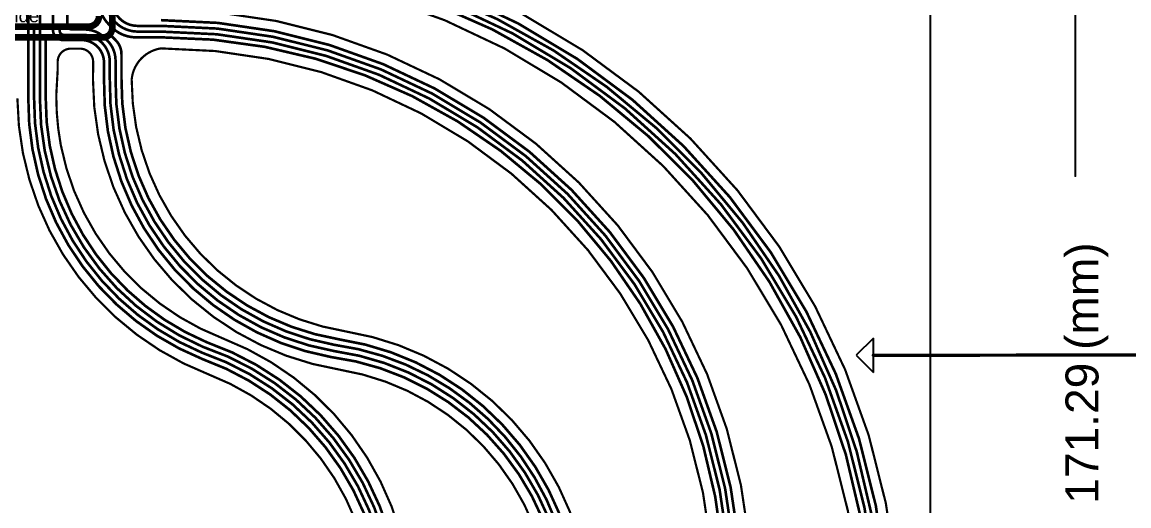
# Model space of a CAD drawing. Header units: inches. Extents: x -17 to 443, y -40 to 218.
# Drawn here: x 103.5 to 231.3, y 63.6 to 119.4 of the extents above; entities that cross this region are included whole.
import ezdxf

# ---------------------------------------------------------------- set-up
doc = ezdxf.new("R2010")
doc.units = ezdxf.units.IN
for name, color, linetype in [('Board Outline', 216, 'Continuous'), ('Bottom Layer', 5, 'Continuous'), ('Dimension', 6, 'Continuous'), ('Drill Drawing', 1, 'Continuous'), ('Fabrication', 76, 'Continuous'), ('Top Layer', 1, 'Continuous'), ('Via Holes', 16, 'Continuous')]:
    doc.layers.add(name, color=color, linetype=linetype)
doc.styles.add('Arial', font='', dxfattribs={"height": 0.2})
doc.styles.get('Arial').set_extended_font_data('Arial')

msp = doc.modelspace()

# ---------------------------------------------------------------- hatches: boundary and pattern name
at = {"layer": 'Bottom Layer'}
h = msp.add_hatch(color=5, dxfattribs=at)
edge = h.paths.add_edge_path()
edge.add_arc((104.86977756, 118.88987144), 0.2999994, 0, 360)
h = msp.add_hatch(color=5, dxfattribs=at)
edge = h.paths.add_edge_path()
edge.add_arc((107.83850924, 118.88987144), 0.2999994, 0, 360)
h = msp.add_hatch(color=5, dxfattribs=at)
edge = h.paths.add_edge_path()
edge.add_arc((106.21358234, 117.63526384), 0.2999994, 0, 360)
h = msp.add_hatch(color=5, dxfattribs=at)
edge = h.paths.add_edge_path()
edge.add_arc((113.61346594, 117.99871752), 0.2999994, 0, 360)
at = {"layer": 'Top Layer'}
h = msp.add_hatch(color=1, dxfattribs=at)
edge = h.paths.add_edge_path()
edge.add_arc((104.86977756, 118.88987144), 0.2999994, 0, 360)
h = msp.add_hatch(color=1, dxfattribs=at)
edge = h.paths.add_edge_path()
edge.add_arc((107.83850924, 118.88987144), 0.2999994, 0, 360)
h = msp.add_hatch(color=1, dxfattribs=at)
edge = h.paths.add_edge_path()
edge.add_arc((106.21358234, 117.63526384), 0.2999994, 0, 360)
h = msp.add_hatch(color=1, dxfattribs=at)
edge = h.paths.add_edge_path()
edge.add_arc((113.61346594, 117.99871752), 0.2999994, 0, 360)
at = {"layer": 'Via Holes'}
h = msp.add_hatch(color=7, dxfattribs=at)
edge = h.paths.add_edge_path()
edge.add_arc((104.86977756, 118.88987144), 0.1499997, 0, 360)
h = msp.add_hatch(color=7, dxfattribs=at)
edge = h.paths.add_edge_path()
edge.add_arc((107.83850924, 118.88987144), 0.1499997, 0, 360)
h = msp.add_hatch(color=7, dxfattribs=at)
edge = h.paths.add_edge_path()
edge.add_arc((106.21358234, 117.63526384), 0.1499997, 0, 360)
h = msp.add_hatch(color=7, dxfattribs=at)
edge = h.paths.add_edge_path()
edge.add_arc((113.61346594, 117.99871752), 0.1499997, 0, 360)

# ---------------------------------------------------------------- linework, layer by layer
at = {"layer": 'Board Outline'}
for points in [[(122.52998862, 130.00344332, 0.127, 0.127, -0.4137830578576681), (204.86466774, 47.83536788, 0.127, 0.127, 0)], [(122.56069468, 125.53344718, 0.127, 0.127, -0.4136722232397825), (200.39467414, 47.82755484, 0.127, 0.127, 0)], [(119.5314729, 120.8434083, 0.127, 0.127, -0.4137590145945721), (187.85119148, 52.65899552, 0.127, 0.127, 0)], [(107.59693492, 114.8399786, 0.127, 0.127, -0.4142135623730951), (109.09693446, 116.33997814, 0.127, 0.127, 0)], [(109.09693446, 116.33998068, 0.127, 0.127, 0), (110.1876511, 116.33998068, 0.127, 0.127, 0)], [(110.1876511, 116.33997814, 0.127, 0.127, -0.4142135623730951), (111.68765064, 114.8399786, 0.127, 0.127, 0)], [(116.1418937, 112.78427532, 0.127, 0.127, -0.3454005329415482), (119.53243302, 116.37340962, 0.127, 0.127, 0)], [(119.53243302, 116.37340708, 0.127, 0.127, -0.4137590145945721), (183.38119788, 52.65109612, 0.127, 0.127, 0)], [(107.4350531, 111.01120546, 0.127, 0.127, 0), (107.59693492, 113.91659716, 0.127, 0.127, 0)], [(107.59693492, 113.91659716, 0.127, 0.127, 0), (107.59693492, 114.8399786, 0.127, 0.127, 0)], [(111.67164864, 112.78258622, 0.127, 0.127, 0), (111.68504714, 113.73202044, 0.127, 0.127, 0)], [(111.68504714, 113.73202044, 0.127, 0.127, 0), (111.68765064, 113.73202044, 0.127, 0.127, 0)], [(111.68765064, 113.73202044, 0.127, 0.127, 0), (111.68765064, 114.8399786, 0.127, 0.127, 0)], [(140.1634865, 79.2909514, 0.127, 0.127, -0.3675955104976865), (111.67189502, 112.78258368, 0.127, 0.127, 0)], [(140.88166134, 83.7028806, 0.127, 0.127, -0.3675955104976865), (116.14189624, 112.78427532, 0.127, 0.127, 0)], [(125.03019952, 78.74299974, 0.127, 0.127, -0.30781316416133), (102.94007352, 110.59862056, 0.127, 0.127, 0)], [(107.43429364, 110.7971368, 0.127, 0.127, 0), (107.4350531, 111.01120546, 0.127, 0.127, 0)], [(107.95818134, 105.1965384, 0.127, 0.127, -0.04666883056267564), (107.43429364, 110.7971368, 0.127, 0.127, 0)], [(126.63263472, 82.9158997, 0.127, 0.127, -0.2584692511603573), (107.95818134, 105.1965384, 0.127, 0.127, 0)], [(140.88166134, 83.70287805999999, 0.127, 0.127, -0.3672062661350266), (169.14183342, 50.52940618, 0.127, 0.127, 0)], [(126.63263472, 82.9158997, 0.127, 0.127, -0.3101947370844533), (148.49798596, 51.17859716, 0.127, 0.127, 0)], [(140.1634865, 79.2909514, 0.127, 0.127, -0.3672062661350266), (164.67183982, 50.52158552, 0.127, 0.127, 0)], [(125.03019698, 78.74299974, 0.127, 0.127, 0), (125.03306464, 78.74189992, 0.127, 0.127, 0)], [(125.03306464, 78.74190245999999, 0.127, 0.127, -0.310195396050759), (144.02799236, 51.17091366, 0.127, 0.127, 0)]]:
    msp.add_lwpolyline(points, format="xyseb", dxfattribs=at)
for points in [[(109.06518446, 116.33998068, 0.0635, 0.0635, 1), (109.12868446, 116.33998068, 0.0635, 0.0635, 1)], [(109.06518446, 116.33997814, 0.0635, 0.0635, 1), (109.12868446, 116.33997814, 0.0635, 0.0635, 1)], [(110.1559011, 116.33998068, 0.0635, 0.0635, 1), (110.2194011, 116.33998068, 0.0635, 0.0635, 1)], [(110.1559011, 116.33997814, 0.0635, 0.0635, 1), (110.2194011, 116.33997814, 0.0635, 0.0635, 1)], [(119.50068302, 116.37340962, 0.0635, 0.0635, 1), (119.56418302, 116.37340962, 0.0635, 0.0635, 1)], [(119.50068302, 116.37340708, 0.0635, 0.0635, 1), (119.56418302, 116.37340708, 0.0635, 0.0635, 1)], [(107.56518492, 114.8399786, 0.0635, 0.0635, 1), (107.62868492, 114.8399786, 0.0635, 0.0635, 1)], [(107.56518492, 114.8399786, 0.0635, 0.0635, 1), (107.62868492, 114.8399786, 0.0635, 0.0635, 1)], [(107.56518492, 113.91659716, 0.0635, 0.0635, 1), (107.62868492, 113.91659716, 0.0635, 0.0635, 1)], [(107.56518492, 113.91659716, 0.0635, 0.0635, 1), (107.62868492, 113.91659716, 0.0635, 0.0635, 1)], [(111.65329714, 113.73202044, 0.0635, 0.0635, 1), (111.71679714, 113.73202044, 0.0635, 0.0635, 1)], [(111.65329714, 113.73202044, 0.0635, 0.0635, 1), (111.71679714, 113.73202044, 0.0635, 0.0635, 1)], [(111.65590064, 114.8399786, 0.0635, 0.0635, 1), (111.71940064, 114.8399786, 0.0635, 0.0635, 1)], [(111.65590064, 114.8399786, 0.0635, 0.0635, 1), (111.71940064, 114.8399786, 0.0635, 0.0635, 1)], [(111.65590064, 113.73202044, 0.0635, 0.0635, 1), (111.71940064, 113.73202044, 0.0635, 0.0635, 1)], [(111.65590064, 113.73202044, 0.0635, 0.0635, 1), (111.71940064, 113.73202044, 0.0635, 0.0635, 1)], [(111.63989864, 112.78258622, 0.0635, 0.0635, 1), (111.70339864, 112.78258622, 0.0635, 0.0635, 1)], [(111.64014502, 112.78258368, 0.0635, 0.0635, 1), (111.70364502, 112.78258368, 0.0635, 0.0635, 1)], [(116.1101437, 112.78427532, 0.0635, 0.0635, 1), (116.1736437, 112.78427532, 0.0635, 0.0635, 1)], [(116.11014624, 112.78427532, 0.0635, 0.0635, 1), (116.17364624, 112.78427532, 0.0635, 0.0635, 1)], [(107.40254364, 110.7971368, 0.0635, 0.0635, 1), (107.46604364, 110.7971368, 0.0635, 0.0635, 1)], [(107.40254364, 110.7971368, 0.0635, 0.0635, 1), (107.46604364, 110.7971368, 0.0635, 0.0635, 1)], [(107.4033031, 111.01120546, 0.0635, 0.0635, 1), (107.4668031, 111.01120546, 0.0635, 0.0635, 1)], [(107.4033031, 111.01120546, 0.0635, 0.0635, 1), (107.4668031, 111.01120546, 0.0635, 0.0635, 1)], [(107.92643134, 105.1965384, 0.0635, 0.0635, 1), (107.98993134, 105.1965384, 0.0635, 0.0635, 1)], [(107.92643134, 105.1965384, 0.0635, 0.0635, 1), (107.98993134, 105.1965384, 0.0635, 0.0635, 1)], [(140.84991134, 83.7028806, 0.0635, 0.0635, 1), (140.91341134, 83.7028806, 0.0635, 0.0635, 1)], [(140.84991134, 83.70287805999999, 0.0635, 0.0635, 1), (140.91341134, 83.70287805999999, 0.0635, 0.0635, 1)], [(126.60088472, 82.9158997, 0.0635, 0.0635, 1), (126.66438472, 82.9158997, 0.0635, 0.0635, 1)], [(126.60088472, 82.9158997, 0.0635, 0.0635, 1), (126.66438472, 82.9158997, 0.0635, 0.0635, 1)], [(140.1317365, 79.2909514, 0.0635, 0.0635, 1), (140.1952365, 79.2909514, 0.0635, 0.0635, 1)], [(140.1317365, 79.2909514, 0.0635, 0.0635, 1), (140.1952365, 79.2909514, 0.0635, 0.0635, 1)], [(124.99844698, 78.74299974, 0.0635, 0.0635, 1), (125.06194698, 78.74299974, 0.0635, 0.0635, 1)], [(124.99844952, 78.74299974, 0.0635, 0.0635, 1), (125.06194952, 78.74299974, 0.0635, 0.0635, 1)], [(125.00131464, 78.74190245999999, 0.0635, 0.0635, 1), (125.06481464, 78.74190245999999, 0.0635, 0.0635, 1)], [(125.00131464, 78.74189992, 0.0635, 0.0635, 1), (125.06481464, 78.74189992, 0.0635, 0.0635, 1)]]:
    msp.add_lwpolyline(points, format="xyseb", close=True, dxfattribs=at)
at = {"layer": 'Bottom Layer'}
for points in [[(122.55846964, 128.80178964, 0.3048, 0.3048, -0.4142135623730951), (203.66689518, 47.79210406, 0.3048, 0.3048, 0)], [(122.55846964, 128.14139218, 0.3048, 0.3048, -0.4142135716234306), (202.98237534, 47.82659217999999, 0.3048, 0.3048, 0)], [(122.55846964, 127.48099218, 0.3048, 0.3048, -0.4142135530473893), (202.33236902, 47.82659217999999, 0.3048, 0.3048, 0)], [(122.55846964, 126.82059218, 0.3048, 0.3048, -0.41421357178314), (201.68237286, 47.82659217999999, 0.3048, 0.3048, 0)], [(107.05559996, 118.4919652, 0.3048, 0.3048, 0), (107.05559996, 124.37520464, 0.3048, 0.3048, 0)], [(104.20165088, 110.59468864, 0.3048, 0.3048, 0), (104.20165088, 123.59077136, 0.3048, 0.3048, 0)], [(113.46196764, 119.18773216, 0.3048, 0.3048, -0.1986851472835693), (112.37929772, 121.7983086, 0.3048, 0.3048, 0)], [(116.83835916, 118.31159218, 0.3048, 0.3048, -0.4142135623730951), (113.20796764, 121.9419837, 0.3048, 0.3048, 0)], [(116.80074938, 118.97199218, 0.3048, 0.3048, -0.4142135623730951), (113.9025281, 121.87021346, 0.3048, 0.3048, 0)], [(105.54453618, 110.5759028, 0.3048, 0.3048, 0), (105.54453618, 120.21947, 0.3048, 0.3048, 0)], [(108.72169772, 119.07647, 0.3048, 0.3048, 0), (108.72169772, 120.21947, 0.3048, 0.3048, 0)], [(104.86977756, 110.6140409, 0.3048, 0.3048, 0), (104.86977756, 118.88987144, 0.3048, 0.3048, 0)], [(107.83850924, 118.38029664, 0.3048, 0.3048, 0), (107.83850924, 118.88987144, 0.3048, 0.3048, 0)], [(109.23955546, 118.55861226, 0.3048, 0.3048, -0.4142135623730951), (108.72169772, 119.07647, 0.3048, 0.3048, 0)], [(113.4619651, 119.18772962, 0.3048, 0.3048, 0), (113.46363388, 119.186071, 0.3048, 0.3048, 0)], [(113.46363388, 119.186071, 0.3048, 0.3048, 0), (113.84380584, 118.80589904, 0.3048, 0.3048, 0)], [(113.84380584, 118.80589904, 0.3048, 0.3048, 0), (113.84500218, 118.80469762, 0.3048, 0.3048, 0)], [(116.62982008, 117.65119218, 0.3048, 0.3048, -0.1989125840889315), (113.84500218, 118.80469762, 0.3048, 0.3048, 0)], [(116.80074938, 118.97199218, 0.3048, 0.3048, 0), (119.5358671, 118.97199218, 0.3048, 0.3048, 0)], [(119.53586964, 119.63239218, 0.3048, 0.3048, -0.4142135512752702), (186.6270715, 52.65259218, 0.3048, 0.3048, 0)], [(119.53586964, 118.97199218, 0.3048, 0.3048, -0.4142135504339568), (185.9770728, 52.65259472, 0.3048, 0.3048, 0)], [(106.21358234, 110.61339066, 0.3048, 0.3048, 0), (106.21358234, 117.63526384, 0.3048, 0.3048, 0)], [(108.21090372, 117.33666144, 0.3048, 0.3048, -0.4142135623730951), (107.05559996, 118.4919652, 0.3048, 0.3048, 0)], [(108.28533588, 117.93347, 0.3048, 0.3048, -0.4142135623730951), (107.83850924, 118.38029664, 0.3048, 0.3048, 0)], [(108.28533588, 117.93347, 0.3048, 0.3048, 0), (110.5219786, 117.93347, 0.3048, 0.3048, 0)], [(109.23955546, 118.55861226, 0.3048, 0.3048, 0), (110.69737322, 118.55861226, 0.3048, 0.3048, 0)], [(110.5219786, 117.93347, 0.3048, 0.3048, -0.4142135623730951), (113.61346594, 114.84198266, 0.3048, 0.3048, 0)], [(110.69737068, 118.55861226, 0.3048, 0.3048, -0.2203095030542427), (113.22606514, 117.38758082, 0.3048, 0.3048, 0)], [(113.61346594, 117.99871752, 0.3048, 0.3048, 0), (114.289713, 117.32247046, 0.3048, 0.3048, 0)], [(116.62982008, 117.65119218, 0.3048, 0.3048, 0), (116.63157776, 117.65119472, 0.3048, 0.3048, 0)], [(116.63157776, 117.65119472, 0.3048, 0.3048, 0), (119.53586964, 117.65119472, 0.3048, 0.3048, 0)], [(116.83835916, 118.31159218, 0.3048, 0.3048, 0), (119.53608808, 118.31159218, 0.3048, 0.3048, 0)], [(119.53586964, 117.65119472, 0.3048, 0.3048, -0.4142135623856228), (184.67707286, 52.65259218, 0.3048, 0.3048, 0)], [(119.53608808, 118.31159218, 0.3048, 0.3048, -0.4142125882663787), (185.32707156, 52.65259218, 0.3048, 0.3048, 0)], [(108.21090372, 117.33666144, 0.3048, 0.3048, 0), (110.34457484, 117.33666144, 0.3048, 0.3048, 0)], [(110.34457484, 117.33666144, 0.3048, 0.3048, -0.4142135623730951), (112.947323, 114.73391328, 0.3048, 0.3048, 0)], [(113.2260626, 117.38757828, 0.3048, 0.3048, 0), (113.22608292, 117.38755796, 0.3048, 0.3048, 0)], [(113.22608292, 117.38755796, 0.3048, 0.3048, 0), (113.30858466, 117.30573948, 0.3048, 0.3048, 0)], [(113.30858466, 117.30573948, 0.3048, 0.3048, -0.2001016006416146), (114.2805182, 114.97169792, 0.3048, 0.3048, 0)], [(114.289713, 117.32247046, 0.3048, 0.3048, -0.0001491256759917556), (114.29068582, 117.32149764, 0.3048, 0.3048, 0)], [(114.29068582, 117.32149764, 0.3048, 0.3048, -0.1987573459761898), (114.96595752, 115.68987276, 0.3048, 0.3048, 0)], [(114.28051566, 114.97169792, 0.3048, 0.3048, 0), (114.2805182, 114.9699377, 0.3048, 0.3048, 0)], [(114.2805182, 112.82914442, 0.3048, 0.3048, 0), (114.2805182, 114.9699377, 0.3048, 0.3048, 0)], [(114.96595752, 112.84736638, 0.3048, 0.3048, 0), (114.96595752, 115.68987276, 0.3048, 0.3048, 0)], [(112.947323, 112.78914704, 0.3048, 0.3048, 0), (112.947323, 114.73391328, 0.3048, 0.3048, 0)], [(113.61346594, 112.86626144, 0.3048, 0.3048, 0), (113.61346594, 114.84198266, 0.3048, 0.3048, 0)], [(139.14867014, 80.75227436, 0.3048, 0.3048, -0.3677962490165181), (112.947323, 112.78914704, 0.3048, 0.3048, 0)], [(139.50761278, 81.44294354, 0.3048, 0.3048, -0.3699431621700549), (113.61346594, 112.86626144, 0.3048, 0.3048, 0)], [(139.51597446, 82.16588596, 0.3048, 0.3048, -0.3671572005448522), (114.2805182, 112.82914442, 0.3048, 0.3048, 0)], [(140.09898574, 82.79083263999999, 0.3048, 0.3048, -0.371241805724684), (114.96595752, 112.84736638, 0.3048, 0.3048, 0)], [(124.32388902, 80.50912016, 0.3048, 0.3048, -0.3090782491753339), (104.20165088, 110.59468864, 0.3048, 0.3048, 0)], [(124.25393742, 81.25671074, 0.3048, 0.3048, -0.305068291575155), (104.86977756, 110.6140409, 0.3048, 0.3048, 0)], [(124.3540058, 81.93275205999998, 0.3048, 0.3048, -0.301999857724485), (105.54453618, 110.5759028, 0.3048, 0.3048, 0)], [(124.82248848, 82.45352064, 0.3048, 0.3048, -0.3034145428593823), (106.21358234, 110.61339066, 0.3048, 0.3048, 0)], [(124.35400326, 81.93275205999998, 0.3048, 0.3048, -0.3188267449438839), (146.61976772, 51.30531776, 0.3048, 0.3048, 0)], [(124.82253928, 82.45349778, 0.3048, 0.3048, -0.3163333603714807), (147.27886216, 51.24294551999999, 0.3048, 0.3048, 0)], [(139.51599224, 82.16588088, 0.3048, 0.3048, -0.181482916414052), (159.30433468, 71.50222681999999, 0.3048, 0.3048, 0)], [(140.09898066, 82.79082756, 0.3048, 0.3048, -0.3704353934882048), (167.92176982, 50.50357946, 0.3048, 0.3048, 0)], [(124.25393488, 81.25671074, 0.3048, 0.3048, -0.317468337597029), (145.96977156, 51.25509688, 0.3048, 0.3048, 0)], [(124.32388902, 80.50911761999998, 0.3048, 0.3048, -0.3141437177641939), (145.31977286, 51.1797808, 0.3048, 0.3048, 0)], [(139.14867014, 80.75227181999999, 0.3048, 0.3048, -0.3741910742290574), (165.95727032, 50.61976668, 0.3048, 0.3048, 0)], [(139.5076839, 81.44293084, 0.3048, 0.3048, -0.3734015031230831), (166.62178004, 50.40675212, 0.3048, 0.3048, 0)], [(159.30433214, 71.50222681999999, 0.3048, 0.3048, -0.1814828864471112), (167.25727026, 50.27112373999999, 0.3048, 0.3048, 0)]]:
    msp.add_lwpolyline(points, format="xyseb", dxfattribs=at)
for points in [[(104.79357756, 118.88987144, 0.1524, 0.1524, 1), (104.94597756, 118.88987144, 0.1524, 0.1524, 1)], [(107.76230924, 118.88987144, 0.1524, 0.1524, 1), (107.91470924, 118.88987144, 0.1524, 0.1524, 1)], [(108.64549772, 119.07647, 0.1524, 0.1524, 1), (108.79789772, 119.07647, 0.1524, 0.1524, 1)], [(108.64549772, 119.07647, 0.1524, 0.1524, 1), (108.79789772, 119.07647, 0.1524, 0.1524, 1)], [(113.3857651, 119.18772962, 0.1524, 0.1524, 1), (113.5381651, 119.18772962, 0.1524, 0.1524, 1)], [(113.38576764, 119.18773216, 0.1524, 0.1524, 1), (113.53816764, 119.18773216, 0.1524, 0.1524, 1)], [(113.38743388, 119.186071, 0.1524, 0.1524, 1), (113.53983388, 119.186071, 0.1524, 0.1524, 1)], [(113.38743388, 119.186071, 0.1524, 0.1524, 1), (113.53983388, 119.186071, 0.1524, 0.1524, 1)], [(113.76760584, 118.80589904, 0.1524, 0.1524, 1), (113.92000584, 118.80589904, 0.1524, 0.1524, 1)], [(113.76760584, 118.80589904, 0.1524, 0.1524, 1), (113.92000584, 118.80589904, 0.1524, 0.1524, 1)], [(113.76880218, 118.80469762, 0.1524, 0.1524, 1), (113.92120218, 118.80469762, 0.1524, 0.1524, 1)], [(113.76880218, 118.80469762, 0.1524, 0.1524, 1), (113.92120218, 118.80469762, 0.1524, 0.1524, 1)], [(116.72454938, 118.97199218, 0.1524, 0.1524, 1), (116.87694938, 118.97199218, 0.1524, 0.1524, 1)], [(116.72454938, 118.97199218, 0.1524, 0.1524, 1), (116.87694938, 118.97199218, 0.1524, 0.1524, 1)], [(119.4596671, 118.97199218, 0.1524, 0.1524, 1), (119.6120671, 118.97199218, 0.1524, 0.1524, 1)], [(119.45966964, 118.97199218, 0.1524, 0.1524, 1), (119.61206964, 118.97199218, 0.1524, 0.1524, 1)], [(106.13738234, 117.63526384, 0.1524, 0.1524, 1), (106.28978234, 117.63526384, 0.1524, 0.1524, 1)], [(106.97939996, 118.4919652, 0.1524, 0.1524, 1), (107.13179996, 118.4919652, 0.1524, 0.1524, 1)], [(106.97939996, 118.4919652, 0.1524, 0.1524, 1), (107.13179996, 118.4919652, 0.1524, 0.1524, 1)], [(107.76230924, 118.38029664, 0.1524, 0.1524, 1), (107.91470924, 118.38029664, 0.1524, 0.1524, 1)], [(107.76230924, 118.38029664, 0.1524, 0.1524, 1), (107.91470924, 118.38029664, 0.1524, 0.1524, 1)], [(108.20913588, 117.93347, 0.1524, 0.1524, 1), (108.36153588, 117.93347, 0.1524, 0.1524, 1)], [(108.20913588, 117.93347, 0.1524, 0.1524, 1), (108.36153588, 117.93347, 0.1524, 0.1524, 1)], [(109.16335546, 118.55861226, 0.1524, 0.1524, 1), (109.31575546, 118.55861226, 0.1524, 0.1524, 1)], [(109.16335546, 118.55861226, 0.1524, 0.1524, 1), (109.31575546, 118.55861226, 0.1524, 0.1524, 1)], [(110.4457786, 117.93347, 0.1524, 0.1524, 1), (110.5981786, 117.93347, 0.1524, 0.1524, 1)], [(110.4457786, 117.93347, 0.1524, 0.1524, 1), (110.5981786, 117.93347, 0.1524, 0.1524, 1)], [(110.62117068, 118.55861226, 0.1524, 0.1524, 1), (110.77357068, 118.55861226, 0.1524, 0.1524, 1)], [(110.62117322, 118.55861226, 0.1524, 0.1524, 1), (110.77357322, 118.55861226, 0.1524, 0.1524, 1)], [(113.53726594, 117.99871752, 0.1524, 0.1524, 1), (113.68966594, 117.99871752, 0.1524, 0.1524, 1)], [(116.55362008, 117.65119218, 0.1524, 0.1524, 1), (116.70602008, 117.65119218, 0.1524, 0.1524, 1)], [(116.55362008, 117.65119218, 0.1524, 0.1524, 1), (116.70602008, 117.65119218, 0.1524, 0.1524, 1)], [(116.55537776, 117.65119472, 0.1524, 0.1524, 1), (116.70777776, 117.65119472, 0.1524, 0.1524, 1)], [(116.55537776, 117.65119472, 0.1524, 0.1524, 1), (116.70777776, 117.65119472, 0.1524, 0.1524, 1)], [(116.76215916, 118.31159218, 0.1524, 0.1524, 1), (116.91455916, 118.31159218, 0.1524, 0.1524, 1)], [(116.76215916, 118.31159218, 0.1524, 0.1524, 1), (116.91455916, 118.31159218, 0.1524, 0.1524, 1)], [(119.45966964, 117.65119472, 0.1524, 0.1524, 1), (119.61206964, 117.65119472, 0.1524, 0.1524, 1)], [(119.45966964, 117.65119472, 0.1524, 0.1524, 1), (119.61206964, 117.65119472, 0.1524, 0.1524, 1)], [(119.45988808, 118.31159218, 0.1524, 0.1524, 1), (119.61228808, 118.31159218, 0.1524, 0.1524, 1)], [(119.45988808, 118.31159218, 0.1524, 0.1524, 1), (119.61228808, 118.31159218, 0.1524, 0.1524, 1)], [(108.13470372, 117.33666144, 0.1524, 0.1524, 1), (108.28710372, 117.33666144, 0.1524, 0.1524, 1)], [(108.13470372, 117.33666144, 0.1524, 0.1524, 1), (108.28710372, 117.33666144, 0.1524, 0.1524, 1)], [(110.26837484, 117.33666144, 0.1524, 0.1524, 1), (110.42077484, 117.33666144, 0.1524, 0.1524, 1)], [(110.26837484, 117.33666144, 0.1524, 0.1524, 1), (110.42077484, 117.33666144, 0.1524, 0.1524, 1)], [(113.1498626, 117.38757828, 0.1524, 0.1524, 1), (113.3022626, 117.38757828, 0.1524, 0.1524, 1)], [(113.14986514, 117.38758082, 0.1524, 0.1524, 1), (113.30226514, 117.38758082, 0.1524, 0.1524, 1)], [(113.14988292, 117.38755796, 0.1524, 0.1524, 1), (113.30228292, 117.38755796, 0.1524, 0.1524, 1)], [(113.14988292, 117.38755796, 0.1524, 0.1524, 1), (113.30228292, 117.38755796, 0.1524, 0.1524, 1)], [(113.23238466, 117.30573948, 0.1524, 0.1524, 1), (113.38478466, 117.30573948, 0.1524, 0.1524, 1)], [(113.23238466, 117.30573948, 0.1524, 0.1524, 1), (113.38478466, 117.30573948, 0.1524, 0.1524, 1)], [(114.213513, 117.32247046, 0.1524, 0.1524, 1), (114.365913, 117.32247046, 0.1524, 0.1524, 1)], [(114.213513, 117.32247046, 0.1524, 0.1524, 1), (114.365913, 117.32247046, 0.1524, 0.1524, 1)], [(114.21448582, 117.32149764, 0.1524, 0.1524, 1), (114.36688582, 117.32149764, 0.1524, 0.1524, 1)], [(114.21448582, 117.32149764, 0.1524, 0.1524, 1), (114.36688582, 117.32149764, 0.1524, 0.1524, 1)], [(114.20431566, 114.97169792, 0.1524, 0.1524, 1), (114.35671566, 114.97169792, 0.1524, 0.1524, 1)], [(114.2043182, 114.97169792, 0.1524, 0.1524, 1), (114.3567182, 114.97169792, 0.1524, 0.1524, 1)], [(114.2043182, 114.9699377, 0.1524, 0.1524, 1), (114.3567182, 114.9699377, 0.1524, 0.1524, 1)], [(114.2043182, 114.9699377, 0.1524, 0.1524, 1), (114.3567182, 114.9699377, 0.1524, 0.1524, 1)], [(114.88975752, 115.68987276, 0.1524, 0.1524, 1), (115.04215752, 115.68987276, 0.1524, 0.1524, 1)], [(114.88975752, 115.68987276, 0.1524, 0.1524, 1), (115.04215752, 115.68987276, 0.1524, 0.1524, 1)], [(112.871123, 114.73391328, 0.1524, 0.1524, 1), (113.023523, 114.73391328, 0.1524, 0.1524, 1)], [(112.871123, 114.73391328, 0.1524, 0.1524, 1), (113.023523, 114.73391328, 0.1524, 0.1524, 1)], [(113.53726594, 114.84198266, 0.1524, 0.1524, 1), (113.68966594, 114.84198266, 0.1524, 0.1524, 1)], [(113.53726594, 114.84198266, 0.1524, 0.1524, 1), (113.68966594, 114.84198266, 0.1524, 0.1524, 1)], [(112.871123, 112.78914704, 0.1524, 0.1524, 1), (113.023523, 112.78914704, 0.1524, 0.1524, 1)], [(112.871123, 112.78914704, 0.1524, 0.1524, 1), (113.023523, 112.78914704, 0.1524, 0.1524, 1)], [(113.53726594, 112.86626144, 0.1524, 0.1524, 1), (113.68966594, 112.86626144, 0.1524, 0.1524, 1)], [(113.53726594, 112.86626144, 0.1524, 0.1524, 1), (113.68966594, 112.86626144, 0.1524, 0.1524, 1)], [(114.2043182, 112.82914442, 0.1524, 0.1524, 1), (114.3567182, 112.82914442, 0.1524, 0.1524, 1)], [(114.2043182, 112.82914442, 0.1524, 0.1524, 1), (114.3567182, 112.82914442, 0.1524, 0.1524, 1)], [(114.88975752, 112.84736638, 0.1524, 0.1524, 1), (115.04215752, 112.84736638, 0.1524, 0.1524, 1)], [(114.88975752, 112.84736638, 0.1524, 0.1524, 1), (115.04215752, 112.84736638, 0.1524, 0.1524, 1)], [(104.12545088, 110.59468864, 0.1524, 0.1524, 1), (104.27785088, 110.59468864, 0.1524, 0.1524, 1)], [(104.12545088, 110.59468864, 0.1524, 0.1524, 1), (104.27785088, 110.59468864, 0.1524, 0.1524, 1)], [(104.79357756, 110.6140409, 0.1524, 0.1524, 1), (104.94597756, 110.6140409, 0.1524, 0.1524, 1)], [(104.79357756, 110.6140409, 0.1524, 0.1524, 1), (104.94597756, 110.6140409, 0.1524, 0.1524, 1)], [(105.46833618, 110.5759028, 0.1524, 0.1524, 1), (105.62073618, 110.5759028, 0.1524, 0.1524, 1)], [(105.46833618, 110.5759028, 0.1524, 0.1524, 1), (105.62073618, 110.5759028, 0.1524, 0.1524, 1)], [(106.13738234, 110.61339066, 0.1524, 0.1524, 1), (106.28978234, 110.61339066, 0.1524, 0.1524, 1)], [(106.13738234, 110.61339066, 0.1524, 0.1524, 1), (106.28978234, 110.61339066, 0.1524, 0.1524, 1)], [(124.27780326, 81.93275205999998, 0.1524, 0.1524, 1), (124.43020326, 81.93275205999998, 0.1524, 0.1524, 1)], [(124.2778058, 81.93275205999998, 0.1524, 0.1524, 1), (124.4302058, 81.93275205999998, 0.1524, 0.1524, 1)], [(124.74628848, 82.45352064, 0.1524, 0.1524, 1), (124.89868848, 82.45352064, 0.1524, 0.1524, 1)], [(124.74633928, 82.45349778, 0.1524, 0.1524, 1), (124.89873928, 82.45349778, 0.1524, 0.1524, 1)], [(139.43977446, 82.16588596, 0.1524, 0.1524, 1), (139.59217446, 82.16588596, 0.1524, 0.1524, 1)], [(139.43979224, 82.16588088, 0.1524, 0.1524, 1), (139.59219224, 82.16588088, 0.1524, 0.1524, 1)], [(140.02278066, 82.79082756, 0.1524, 0.1524, 1), (140.17518066, 82.79082756, 0.1524, 0.1524, 1)], [(140.02278574, 82.79083263999999, 0.1524, 0.1524, 1), (140.17518574, 82.79083263999999, 0.1524, 0.1524, 1)], [(124.17773488, 81.25671074, 0.1524, 0.1524, 1), (124.33013488, 81.25671074, 0.1524, 0.1524, 1)], [(124.17773742, 81.25671074, 0.1524, 0.1524, 1), (124.33013742, 81.25671074, 0.1524, 0.1524, 1)], [(124.24768902, 80.50912016, 0.1524, 0.1524, 1), (124.40008902, 80.50912016, 0.1524, 0.1524, 1)], [(124.24768902, 80.50911761999998, 0.1524, 0.1524, 1), (124.40008902, 80.50911761999998, 0.1524, 0.1524, 1)], [(139.07247014, 80.75227436, 0.1524, 0.1524, 1), (139.22487014, 80.75227436, 0.1524, 0.1524, 1)], [(139.07247014, 80.75227181999999, 0.1524, 0.1524, 1), (139.22487014, 80.75227181999999, 0.1524, 0.1524, 1)], [(139.43141278, 81.44294354, 0.1524, 0.1524, 1), (139.58381278, 81.44294354, 0.1524, 0.1524, 1)], [(139.4314839, 81.44293084, 0.1524, 0.1524, 1), (139.5838839, 81.44293084, 0.1524, 0.1524, 1)], [(159.22813214, 71.50222681999999, 0.1524, 0.1524, 1), (159.38053214, 71.50222681999999, 0.1524, 0.1524, 1)], [(159.22813468, 71.50222681999999, 0.1524, 0.1524, 1), (159.38053468, 71.50222681999999, 0.1524, 0.1524, 1)]]:
    msp.add_lwpolyline(points, format="xyseb", close=True, dxfattribs=at)
at = {"layer": 'Dimension'}
for points in [[(208.39596624, 17.12568584, 0.254, 0.254, 0), (208.39596624, 192.48185278, 0.254, 0.254, 0)], [(225.15529772, 101.64819142, 0.254, 0.254, 0), (225.15529772, 168.8858573, 0.254, 0.254, 0)]]:
    msp.add_lwpolyline(points, format="xyseb", dxfattribs=at)
msp.add_lwpolyline([(225.09179772, 101.64819142, 0.127, 0.127, 1), (225.21879772, 101.64819142, 0.127, 0.127, 1)], format="xyseb", close=True, dxfattribs=at)
at = {"layer": 'Drill Drawing'}
for points in [[(104.61577756, 119.14387144, 0.0508, 0.0508, 0), (105.12377756, 119.14387144, 0.0508, 0.0508, 0)], [(104.61577756, 118.63587144, 0.0508, 0.0508, 0), (104.61577756, 119.14387144, 0.0508, 0.0508, 0)], [(105.12377756, 118.63587144, 0.0508, 0.0508, 0), (105.12377756, 119.14387144, 0.0508, 0.0508, 0)], [(107.58450924, 119.14387144, 0.0508, 0.0508, 0), (108.09250924, 119.14387144, 0.0508, 0.0508, 0)], [(107.58450924, 118.63587144, 0.0508, 0.0508, 0), (107.58450924, 119.14387144, 0.0508, 0.0508, 0)], [(108.09250924, 118.63587144, 0.0508, 0.0508, 0), (108.09250924, 119.14387144, 0.0508, 0.0508, 0)], [(104.61577756, 118.63587144, 0.0508, 0.0508, 0), (105.12377756, 118.63587144, 0.0508, 0.0508, 0)], [(105.95958234, 117.88926384, 0.0508, 0.0508, 0), (106.46758234, 117.88926384, 0.0508, 0.0508, 0)], [(105.95958234, 117.38126384, 0.0508, 0.0508, 0), (105.95958234, 117.88926384, 0.0508, 0.0508, 0)], [(106.46758234, 117.38126384, 0.0508, 0.0508, 0), (106.46758234, 117.88926384, 0.0508, 0.0508, 0)], [(107.58450924, 118.63587144, 0.0508, 0.0508, 0), (108.09250924, 118.63587144, 0.0508, 0.0508, 0)], [(113.35946594, 118.25271752, 0.0508, 0.0508, 0), (113.86746594, 118.25271752, 0.0508, 0.0508, 0)], [(113.35946594, 117.74471752, 0.0508, 0.0508, 0), (113.35946594, 118.25271752, 0.0508, 0.0508, 0)], [(113.35946594, 117.74471752, 0.0508, 0.0508, 0), (113.86746594, 117.74471752, 0.0508, 0.0508, 0)], [(113.86746594, 117.74471752, 0.0508, 0.0508, 0), (113.86746594, 118.25271752, 0.0508, 0.0508, 0)], [(105.95958234, 117.38126384, 0.0508, 0.0508, 0), (106.46758234, 117.38126384, 0.0508, 0.0508, 0)]]:
    msp.add_lwpolyline(points, format="xyseb", dxfattribs=at)
for points in [[(104.60307756, 119.14387144, 0.0254, 0.0254, 1), (104.62847756, 119.14387144, 0.0254, 0.0254, 1)], [(104.60307756, 119.14387144, 0.0254, 0.0254, 1), (104.62847756, 119.14387144, 0.0254, 0.0254, 1)], [(105.11107756, 119.14387144, 0.0254, 0.0254, 1), (105.13647756, 119.14387144, 0.0254, 0.0254, 1)], [(105.11107756, 119.14387144, 0.0254, 0.0254, 1), (105.13647756, 119.14387144, 0.0254, 0.0254, 1)], [(107.57180924, 119.14387144, 0.0254, 0.0254, 1), (107.59720924, 119.14387144, 0.0254, 0.0254, 1)], [(107.57180924, 119.14387144, 0.0254, 0.0254, 1), (107.59720924, 119.14387144, 0.0254, 0.0254, 1)], [(108.07980924, 119.14387144, 0.0254, 0.0254, 1), (108.10520924, 119.14387144, 0.0254, 0.0254, 1)], [(108.07980924, 119.14387144, 0.0254, 0.0254, 1), (108.10520924, 119.14387144, 0.0254, 0.0254, 1)], [(104.60307756, 118.63587144, 0.0254, 0.0254, 1), (104.62847756, 118.63587144, 0.0254, 0.0254, 1)], [(104.60307756, 118.63587144, 0.0254, 0.0254, 1), (104.62847756, 118.63587144, 0.0254, 0.0254, 1)], [(105.11107756, 118.63587144, 0.0254, 0.0254, 1), (105.13647756, 118.63587144, 0.0254, 0.0254, 1)], [(105.11107756, 118.63587144, 0.0254, 0.0254, 1), (105.13647756, 118.63587144, 0.0254, 0.0254, 1)], [(105.94688234, 117.88926384, 0.0254, 0.0254, 1), (105.97228234, 117.88926384, 0.0254, 0.0254, 1)], [(105.94688234, 117.88926384, 0.0254, 0.0254, 1), (105.97228234, 117.88926384, 0.0254, 0.0254, 1)], [(106.45488234, 117.88926384, 0.0254, 0.0254, 1), (106.48028234, 117.88926384, 0.0254, 0.0254, 1)], [(106.45488234, 117.88926384, 0.0254, 0.0254, 1), (106.48028234, 117.88926384, 0.0254, 0.0254, 1)], [(107.57180924, 118.63587144, 0.0254, 0.0254, 1), (107.59720924, 118.63587144, 0.0254, 0.0254, 1)], [(107.57180924, 118.63587144, 0.0254, 0.0254, 1), (107.59720924, 118.63587144, 0.0254, 0.0254, 1)], [(108.07980924, 118.63587144, 0.0254, 0.0254, 1), (108.10520924, 118.63587144, 0.0254, 0.0254, 1)], [(108.07980924, 118.63587144, 0.0254, 0.0254, 1), (108.10520924, 118.63587144, 0.0254, 0.0254, 1)], [(113.34676594, 118.25271752, 0.0254, 0.0254, 1), (113.37216594, 118.25271752, 0.0254, 0.0254, 1)], [(113.34676594, 118.25271752, 0.0254, 0.0254, 1), (113.37216594, 118.25271752, 0.0254, 0.0254, 1)], [(113.34676594, 117.74471752, 0.0254, 0.0254, 1), (113.37216594, 117.74471752, 0.0254, 0.0254, 1)], [(113.34676594, 117.74471752, 0.0254, 0.0254, 1), (113.37216594, 117.74471752, 0.0254, 0.0254, 1)], [(113.85476594, 118.25271752, 0.0254, 0.0254, 1), (113.88016594, 118.25271752, 0.0254, 0.0254, 1)], [(113.85476594, 118.25271752, 0.0254, 0.0254, 1), (113.88016594, 118.25271752, 0.0254, 0.0254, 1)], [(113.85476594, 117.74471752, 0.0254, 0.0254, 1), (113.88016594, 117.74471752, 0.0254, 0.0254, 1)], [(113.85476594, 117.74471752, 0.0254, 0.0254, 1), (113.88016594, 117.74471752, 0.0254, 0.0254, 1)], [(105.94688234, 117.38126384, 0.0254, 0.0254, 1), (105.97228234, 117.38126384, 0.0254, 0.0254, 1)], [(105.94688234, 117.38126384, 0.0254, 0.0254, 1), (105.97228234, 117.38126384, 0.0254, 0.0254, 1)], [(106.45488234, 117.38126384, 0.0254, 0.0254, 1), (106.48028234, 117.38126384, 0.0254, 0.0254, 1)], [(106.45488234, 117.38126384, 0.0254, 0.0254, 1), (106.48028234, 117.38126384, 0.0254, 0.0254, 1)]]:
    msp.add_lwpolyline(points, format="xyseb", close=True, dxfattribs=at)
at = {"layer": 'Fabrication'}
for p, q in [((201.81870228, 82.93757097999999), (199.83220384, 80.95107254)), ((201.81870228, 78.96457156), (201.81870228, 82.93757097999999)), ((199.83220384, 80.95107254), (201.81870228, 78.96457156))]:
    msp.add_line(p, q, dxfattribs=at)
for points in [[(122.52998862, 130.00344332, 0.254, 0.254, -0.4137830578576681), (204.86466774, 47.83536788, 0.254, 0.254, 0)], [(122.56069468, 125.53344718, 0.254, 0.254, -0.4136722232397825), (200.39467414, 47.82755484, 0.254, 0.254, 0)], [(119.5314729, 120.8434083, 0.254, 0.254, -0.4137590145945721), (187.85119148, 52.65899552, 0.254, 0.254, 0)], [(107.59693492, 114.8399786, 0.254, 0.254, -0.4142135623730951), (109.09693446, 116.33997814, 0.254, 0.254, 0)], [(109.09693446, 116.33998068, 0.254, 0.254, 0), (110.1876511, 116.33998068, 0.254, 0.254, 0)], [(110.1876511, 116.33997814, 0.254, 0.254, -0.4142135623730951), (111.68765064, 114.8399786, 0.254, 0.254, 0)], [(116.1418937, 112.78427532, 0.254, 0.254, -0.3454005329415482), (119.53243302, 116.37340962, 0.254, 0.254, 0)], [(119.53243302, 116.37340708, 0.254, 0.254, -0.4137590145945721), (183.38119788, 52.65109612, 0.254, 0.254, 0)], [(107.4350531, 111.01120546, 0.254, 0.254, 0), (107.59693492, 113.91659716, 0.254, 0.254, 0)], [(107.59693492, 113.91659716, 0.254, 0.254, 0), (107.59693492, 114.8399786, 0.254, 0.254, 0)], [(111.67164864, 112.78258622, 0.254, 0.254, 0), (111.68504714, 113.73202044, 0.254, 0.254, 0)], [(111.68504714, 113.73202044, 0.254, 0.254, 0), (111.68765064, 113.73202044, 0.254, 0.254, 0)], [(111.68765064, 113.73202044, 0.254, 0.254, 0), (111.68765064, 114.8399786, 0.254, 0.254, 0)], [(140.1634865, 79.2909514, 0.254, 0.254, -0.3675955104976865), (111.67189502, 112.78258368, 0.254, 0.254, 0)], [(140.88166134, 83.7028806, 0.254, 0.254, -0.3675955104976865), (116.14189624, 112.78427532, 0.254, 0.254, 0)], [(125.03019952, 78.74299974, 0.254, 0.254, -0.30781316416133), (102.94007352, 110.59862056, 0.254, 0.254, 0)], [(107.43429364, 110.7971368, 0.254, 0.254, 0), (107.4350531, 111.01120546, 0.254, 0.254, 0)], [(107.95818134, 105.1965384, 0.254, 0.254, -0.04666883056267564), (107.43429364, 110.7971368, 0.254, 0.254, 0)], [(126.63263472, 82.9158997, 0.254, 0.254, -0.2584692511603573), (107.95818134, 105.1965384, 0.254, 0.254, 0)], [(140.88166134, 83.70287805999999, 0.254, 0.254, -0.3672062661350266), (169.14183342, 50.52940618, 0.254, 0.254, 0)], [(126.63263472, 82.9158997, 0.254, 0.254, -0.3101947370844533), (148.49798596, 51.17859716, 0.254, 0.254, 0)], [(201.81870228, 80.95107, 0.3809999999999999, 0.3809999999999999, 0), (240.74051166, 80.98580958, 0.3809999999999999, 0.3809999999999999, 0)], [(140.1634865, 79.2909514, 0.254, 0.254, -0.3672062661350266), (164.67183982, 50.52158552, 0.254, 0.254, 0)], [(125.03019698, 78.74299974, 0.254, 0.254, 0), (125.03306464, 78.74189992, 0.254, 0.254, 0)], [(125.03306464, 78.74190245999999, 0.254, 0.254, -0.310195396050759), (144.02799236, 51.17091366, 0.254, 0.254, 0)]]:
    msp.add_lwpolyline(points, format="xyseb", dxfattribs=at)
for points in [[(109.03343446, 116.33998068, 0.127, 0.127, 1), (109.16043446, 116.33998068, 0.127, 0.127, 1)], [(109.03343446, 116.33997814, 0.127, 0.127, 1), (109.16043446, 116.33997814, 0.127, 0.127, 1)], [(110.1241511, 116.33998068, 0.127, 0.127, 1), (110.2511511, 116.33998068, 0.127, 0.127, 1)], [(110.1241511, 116.33997814, 0.127, 0.127, 1), (110.2511511, 116.33997814, 0.127, 0.127, 1)], [(119.46893302, 116.37340962, 0.127, 0.127, 1), (119.59593302, 116.37340962, 0.127, 0.127, 1)], [(119.46893302, 116.37340708, 0.127, 0.127, 1), (119.59593302, 116.37340708, 0.127, 0.127, 1)], [(107.53343492, 114.8399786, 0.127, 0.127, 1), (107.66043492, 114.8399786, 0.127, 0.127, 1)], [(107.53343492, 114.8399786, 0.127, 0.127, 1), (107.66043492, 114.8399786, 0.127, 0.127, 1)], [(107.53343492, 113.91659716, 0.127, 0.127, 1), (107.66043492, 113.91659716, 0.127, 0.127, 1)], [(107.53343492, 113.91659716, 0.127, 0.127, 1), (107.66043492, 113.91659716, 0.127, 0.127, 1)], [(111.62154714, 113.73202044, 0.127, 0.127, 1), (111.74854714, 113.73202044, 0.127, 0.127, 1)], [(111.62154714, 113.73202044, 0.127, 0.127, 1), (111.74854714, 113.73202044, 0.127, 0.127, 1)], [(111.62415064, 114.8399786, 0.127, 0.127, 1), (111.75115064, 114.8399786, 0.127, 0.127, 1)], [(111.62415064, 114.8399786, 0.127, 0.127, 1), (111.75115064, 114.8399786, 0.127, 0.127, 1)], [(111.62415064, 113.73202044, 0.127, 0.127, 1), (111.75115064, 113.73202044, 0.127, 0.127, 1)], [(111.62415064, 113.73202044, 0.127, 0.127, 1), (111.75115064, 113.73202044, 0.127, 0.127, 1)], [(111.60814864, 112.78258622, 0.127, 0.127, 1), (111.73514864, 112.78258622, 0.127, 0.127, 1)], [(111.60839502, 112.78258368, 0.127, 0.127, 1), (111.73539502, 112.78258368, 0.127, 0.127, 1)], [(116.0783937, 112.78427532, 0.127, 0.127, 1), (116.2053937, 112.78427532, 0.127, 0.127, 1)], [(116.07839624, 112.78427532, 0.127, 0.127, 1), (116.20539624, 112.78427532, 0.127, 0.127, 1)], [(107.37079364, 110.7971368, 0.127, 0.127, 1), (107.49779364, 110.7971368, 0.127, 0.127, 1)], [(107.37079364, 110.7971368, 0.127, 0.127, 1), (107.49779364, 110.7971368, 0.127, 0.127, 1)], [(107.3715531, 111.01120546, 0.127, 0.127, 1), (107.4985531, 111.01120546, 0.127, 0.127, 1)], [(107.3715531, 111.01120546, 0.127, 0.127, 1), (107.4985531, 111.01120546, 0.127, 0.127, 1)], [(107.89468134, 105.1965384, 0.127, 0.127, 1), (108.02168134, 105.1965384, 0.127, 0.127, 1)], [(107.89468134, 105.1965384, 0.127, 0.127, 1), (108.02168134, 105.1965384, 0.127, 0.127, 1)], [(140.81816134, 83.7028806, 0.127, 0.127, 1), (140.94516134, 83.7028806, 0.127, 0.127, 1)], [(140.81816134, 83.70287805999999, 0.127, 0.127, 1), (140.94516134, 83.70287805999999, 0.127, 0.127, 1)], [(126.56913472, 82.9158997, 0.127, 0.127, 1), (126.69613472, 82.9158997, 0.127, 0.127, 1)], [(126.56913472, 82.9158997, 0.127, 0.127, 1), (126.69613472, 82.9158997, 0.127, 0.127, 1)], [(201.72345228, 80.95107, 0.1905, 0.1905, 1), (201.91395228, 80.95107, 0.1905, 0.1905, 1)], [(140.0999865, 79.2909514, 0.127, 0.127, 1), (140.2269865, 79.2909514, 0.127, 0.127, 1)], [(140.0999865, 79.2909514, 0.127, 0.127, 1), (140.2269865, 79.2909514, 0.127, 0.127, 1)], [(124.96669698, 78.74299974, 0.127, 0.127, 1), (125.09369698, 78.74299974, 0.127, 0.127, 1)], [(124.96669952, 78.74299974, 0.127, 0.127, 1), (125.09369952, 78.74299974, 0.127, 0.127, 1)], [(124.96956464, 78.74190245999999, 0.127, 0.127, 1), (125.09656464, 78.74190245999999, 0.127, 0.127, 1)], [(124.96956464, 78.74189992, 0.127, 0.127, 1), (125.09656464, 78.74189992, 0.127, 0.127, 1)]]:
    msp.add_lwpolyline(points, format="xyseb", close=True, dxfattribs=at)
at = {"layer": 'Top Layer'}
for points in [[(113.90168228, 118.74465456, 0.7619999999999999, 0.7619999999999999, 0), (113.90214964, 121.66069394, 0.7619999999999999, 0.7619999999999999, 0)], [(112.37929772, 120.12771504, 0.7619999999999999, 0.7619999999999999, -0.4142135623730951), (111.14145412, 118.88987144, 0.7619999999999999, 0.7619999999999999, 0)], [(96.13989407999999, 118.88987144, 0.7619999999999999, 0.7619999999999999, 0), (104.86977756, 118.88987144, 0.7619999999999999, 0.7619999999999999, 0)], [(104.86977756, 118.88987144, 0.7619999999999999, 0.7619999999999999, 0), (107.83850924, 118.88987144, 0.7619999999999999, 0.7619999999999999, 0)], [(107.83850924, 118.88987144, 0.7619999999999999, 0.7619999999999999, 0), (111.14145412, 118.88987144, 0.7619999999999999, 0.7619999999999999, 0)], [(113.90168228, 118.74465456, 0.7619999999999999, 0.7619999999999999, -0.4142135623729852), (112.79229156, 117.63526384, 0.7619999999999999, 0.7619999999999999, 0)], [(97.43989148, 117.63526384, 0.7619999999999999, 0.7619999999999999, 0), (106.21358234, 117.63526384, 0.7619999999999999, 0.7619999999999999, 0)], [(106.21358234, 117.63526384, 0.7619999999999999, 0.7619999999999999, 0), (112.79229156, 117.63526384, 0.7619999999999999, 0.7619999999999999, 0)]]:
    msp.add_lwpolyline(points, format="xyseb", dxfattribs=at)
for points in [[(104.67927756, 118.88987144, 0.3809999999999999, 0.3809999999999999, 1), (105.06027756, 118.88987144, 0.3809999999999999, 0.3809999999999999, 1)], [(104.67927756, 118.88987144, 0.3809999999999999, 0.3809999999999999, 1), (105.06027756, 118.88987144, 0.3809999999999999, 0.3809999999999999, 1)], [(107.64800924, 118.88987144, 0.3809999999999999, 0.3809999999999999, 1), (108.02900924, 118.88987144, 0.3809999999999999, 0.3809999999999999, 1)], [(107.64800924, 118.88987144, 0.3809999999999999, 0.3809999999999999, 1), (108.02900924, 118.88987144, 0.3809999999999999, 0.3809999999999999, 1)], [(110.95095412, 118.88987144, 0.3809999999999999, 0.3809999999999999, 1), (111.33195412, 118.88987144, 0.3809999999999999, 0.3809999999999999, 1)], [(110.95095412, 118.88987144, 0.3809999999999999, 0.3809999999999999, 1), (111.33195412, 118.88987144, 0.3809999999999999, 0.3809999999999999, 1)], [(113.71118228, 118.74465456, 0.3809999999999999, 0.3809999999999999, 1), (114.09218228, 118.74465456, 0.3809999999999999, 0.3809999999999999, 1)], [(113.71118228, 118.74465456, 0.3809999999999999, 0.3809999999999999, 1), (114.09218228, 118.74465456, 0.3809999999999999, 0.3809999999999999, 1)], [(106.02308234, 117.63526384, 0.3809999999999999, 0.3809999999999999, 1), (106.40408234, 117.63526384, 0.3809999999999999, 0.3809999999999999, 1)], [(106.02308234, 117.63526384, 0.3809999999999999, 0.3809999999999999, 1), (106.40408234, 117.63526384, 0.3809999999999999, 0.3809999999999999, 1)], [(112.60179156, 117.63526384, 0.3809999999999999, 0.3809999999999999, 1), (112.98279156, 117.63526384, 0.3809999999999999, 0.3809999999999999, 1)], [(112.60179156, 117.63526384, 0.3809999999999999, 0.3809999999999999, 1), (112.98279156, 117.63526384, 0.3809999999999999, 0.3809999999999999, 1)]]:
    msp.add_lwpolyline(points, format="xyseb", close=True, dxfattribs=at)

# ---------------------------------------------------------------- texts
at = {"layer": 'Dimension', "style": 'Arial'}
msp.add_text('171.29 (mm)', height=3.81, rotation=90, dxfattribs=at).set_placement((227.8216805, 63.81410148000001))
at = {"layer": 'Fabrication', "style": 'Arial'}
msp.add_text('Material : Polyimide', height=1.524, dxfattribs=at).set_placement((86.87903883999999, 119.38522224))

doc.saveas('drawing.dxf')
